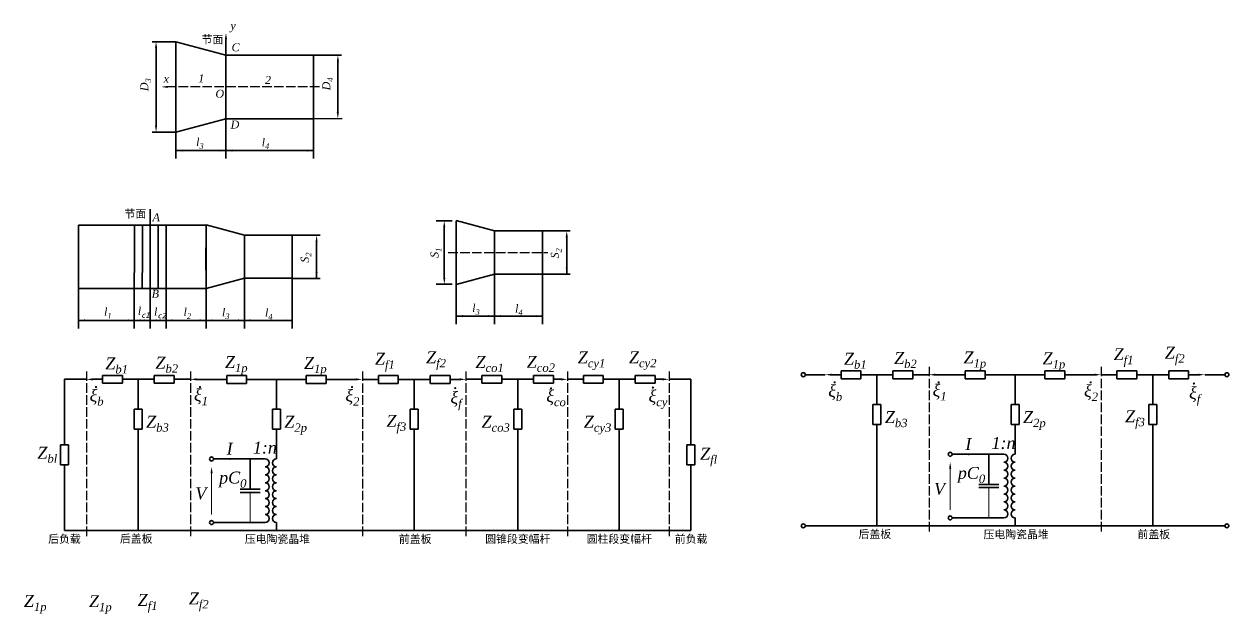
# Model space of a CAD drawing. Header units: millimetres. Extents: x 1780 to 3619, y -4222 to 1986.
# Drawn here: x 2106 to 3619, y -2594 to -1853 of the extents above; entities that cross this region are included whole.
import ezdxf

# ---------------------------------------------------------------- set-up
doc = ezdxf.new("R2010")
doc.units = ezdxf.units.MM
doc.linetypes.add('ACAD_ISO02W100', pattern=[15, 12, -3])
doc.layers.get('0').update_dxf_attribs({"lineweight": 35})
doc.layers.add('尺寸', color=7, linetype='Continuous', lineweight=20)
doc.layers.add('虚线', color=250, linetype='ACAD_ISO02W100')
doc.styles.add('TimesNewRoman', font='timesi.ttf', dxfattribs={"height": 10})
doc.styles.add('TimesNewRoman15', font='timesi.ttf', dxfattribs={"height": 15})
doc.styles.add('宋体', font='')
doc.styles.get('宋体').set_extended_font_data('SimSun')

# ---------------------------------------------------------------- blocks, each defined once
blk = doc.blocks.new('*U53')
blk.add_arc((5, 0), 5, 180, 0)
blk = doc.blocks.new('*U54')
at = {"color": 0, "linetype": 'ByBlock', "lineweight": -2, "transparency": 16777216}
for p in [(4746.5, 3448.1), (4756.5, 3448.1), (4766.5, 3448.1), (4776.5, 3448.1)]:
    blk.add_blockref('*U53', p, dxfattribs=at)
blk = doc.blocks.new('*U55')
blk.add_arc((5, 0), 5, 180, 0)
blk = doc.blocks.new('*U56')
at = {"color": 0, "linetype": 'ByBlock', "lineweight": -2, "transparency": 16777216}
for p in [(4746.5, 3448.1), (4756.5, 3448.1), (4766.5, 3448.1), (4776.5, 3448.1)]:
    blk.add_blockref('*U55', p, dxfattribs=at)
blk = doc.blocks.new('*U57')
blk.add_arc((5, 0), 5, 180, 0)
blk = doc.blocks.new('*U58')
at = {"color": 0, "linetype": 'ByBlock', "lineweight": -2, "transparency": 16777216}
for p in [(4746.5, 3448.1), (4756.5, 3448.1), (4766.5, 3448.1), (4776.5, 3448.1)]:
    blk.add_blockref('*U57', p, dxfattribs=at)
blk = doc.blocks.new('*U59')
blk.add_arc((5, 0), 5, 180, 0)
blk = doc.blocks.new('*U60')
at = {"color": 0, "linetype": 'ByBlock', "lineweight": -2, "transparency": 16777216}
for p in [(4746.5, 3448.1), (4756.5, 3448.1), (4766.5, 3448.1), (4776.5, 3448.1)]:
    blk.add_blockref('*U59', p, dxfattribs=at)
blk = doc.blocks.new('*U70')
blk.add_arc((5, 0), 5, 180, 0)
blk = doc.blocks.new('*U71')
at = {"color": 0, "linetype": 'ByBlock', "lineweight": -2, "transparency": 16777216}
for p in [(4746.5, 3448.1), (4756.5, 3448.1), (4766.5, 3448.1), (4776.5, 3448.1)]:
    blk.add_blockref('*U70', p, dxfattribs=at)
blk = doc.blocks.new('*U72')
blk.add_arc((5, 0), 5, 180, 0)
blk = doc.blocks.new('*U73')
at = {"color": 0, "linetype": 'ByBlock', "lineweight": -2, "transparency": 16777216}
for p in [(4746.5, 3448.1), (4756.5, 3448.1), (4766.5, 3448.1), (4776.5, 3448.1)]:
    blk.add_blockref('*U72', p, dxfattribs=at)
blk = doc.blocks.new('*U74')
blk.add_arc((5, 0), 5, 180, 0)
blk = doc.blocks.new('*U75')
at = {"color": 0, "linetype": 'ByBlock', "lineweight": -2, "transparency": 16777216}
for p in [(4746.5, 3448.1), (4756.5, 3448.1), (4766.5, 3448.1), (4776.5, 3448.1)]:
    blk.add_blockref('*U74', p, dxfattribs=at)
blk = doc.blocks.new('*U76')
blk.add_arc((5, 0), 5, 180, 0)
blk = doc.blocks.new('*U77')
at = {"color": 0, "linetype": 'ByBlock', "lineweight": -2, "transparency": 16777216}
for p in [(4746.5, 3448.1), (4756.5, 3448.1), (4766.5, 3448.1), (4776.5, 3448.1)]:
    blk.add_blockref('*U76', p, dxfattribs=at)

msp = doc.modelspace()

# ---------------------------------------------------------------- linework, layer by layer
for p, q in [((2296.5, -1875), (2266.5, -1875)), ((2359.3, -1891.9), (2296.5, -1875)), ((2296.5, -1875), (2296.5, -1931.9)), ((2359.3, -1891.9), (2359.3, -1871.8)), ((2271.5, -1883), (2271.5, -1980.7)), ((2359.3, -1891.9), (2359.3, -1931.9)), ((2369.3, -1891.9), (2359.3, -1891.9)), ((2359.3, -1891.9), (2359.3, -1931.9)), ((2379.3, -1891.9), (2369.3, -1891.9)), ((2389.3, -1891.9), (2379.3, -1891.9)), ((2399.3, -1891.9), (2389.3, -1891.9)), ((2469.3, -1891.9), (2399.3, -1891.9)), ((2469.2, -1931.9), (2469.3, -1891.9)), ((2469.3, -1891.9), (2504.3, -1891.9)), ((2499.8, -1899.9), (2499.7, -1963.8)), ((2296.5, -1988.8), (2296.5, -1931.9)), ((2359.2, -1971.9), (2359.3, -1931.9)), ((2359.2, -1971.9), (2359.3, -1931.9)), ((2469.2, -1931.9), (2469.2, -1971.9)), ((2359.2, -1971.9), (2296.5, -1988.8)), ((2369.2, -1971.9), (2359.2, -1971.9)), ((2359.2, -1971.9), (2359.2, -2011.9)), ((2359.3, -1971.8), (2359.3, -1991.8)), ((2379.2, -1971.9), (2369.2, -1971.9)), ((2389.2, -1971.9), (2379.2, -1971.9)), ((2399.2, -1971.9), (2389.2, -1971.9)), ((2469.2, -1971.9), (2399.2, -1971.9)), ((2469.2, -1971.9), (2505.1, -1971.7)), ((2469.2, -1971.9), (2469.2, -2011.9)), ((2296.5, -1988.7), (2266.5, -1988.7)), ((2296.5, -1988.8), (2296.4, -2011.8)), ((2469.2, -2011.9), (2296.4, -2011.8)), ((2296.4, -2011.8), (2296.4, -2021.8)), ((2359.2, -2011.9), (2359.2, -2021.9)), ((2469.2, -2011.9), (2469.2, -2021.9)), ((2264.3, -2105.5), (2264.3, -2085.4)), ((2643.4, -2100.2), (2623.4, -2100.2)), ((2696.7, -2113), (2648.4, -2100)), ((2648.4, -2100.1), (2648.4, -2156.9)), ((2648.4, -2100.1), (2648.4, -2180.1)), ((2174.3, -2145.5), (2174.3, -2105.5)), ((2174.3, -2105.5), (2244.3, -2105.5)), ((2244.3, -2105.5), (2244.3, -2145.5)), ((2244.3, -2105.5), (2254.3, -2105.5)), ((2254.3, -2105.5), (2254.3, -2145.5)), ((2254.3, -2105.5), (2264.3, -2105.5)), ((2264.3, -2105.5), (2264.3, -2145.5)), ((2264.3, -2105.5), (2274.3, -2105.5)), ((2274.3, -2105.5), (2274.3, -2145.5)), ((2274.3, -2105.5), (2284.3, -2105.5)), ((2284.3, -2105.5), (2284.3, -2145.5)), ((2284.3, -2105.5), (2334.3, -2105.5)), ((2334.3, -2105.5), (2334.2, -2162.3)), ((2382.6, -2118.4), (2334.3, -2105.4)), ((2334.3, -2105.5), (2334.3, -2185.5)), ((2633.5, -2108.2), (2633.5, -2172)), ((2696.7, -2113), (2696.7, -2167.1)), ((2696.7, -2113), (2756.7, -2113)), ((2756.7, -2113), (2791.7, -2113)), ((2756.7, -2113), (2756.7, -2167.1)), ((2382.6, -2118.4), (2382.6, -2172.5)), ((2382.6, -2118.4), (2442.6, -2118.4)), ((2442.6, -2118.4), (2477.6, -2118.4)), ((2442.6, -2118.4), (2442.6, -2172.5)), ((2473.1, -2126.4), (2473, -2172.4)), ((2787.3, -2121), (2787.2, -2167)), ((2174.3, -2145.5), (2174.2, -2185.5)), ((2244.2, -2185.5), (2244.3, -2145.5)), ((2254.2, -2185.5), (2254.3, -2145.5)), ((2264.2, -2185.5), (2264.3, -2145.5)), ((2274.2, -2185.5), (2274.3, -2145.5)), ((2284.2, -2185.5), (2284.3, -2145.5)), ((2382.6, -2172.5), (2334.3, -2185.5)), ((2382.6, -2172.5), (2382.5, -2225.5)), ((2382.6, -2172.5), (2442.6, -2172.5)), ((2442.6, -2172.5), (2442.5, -2225.5)), ((2442.5, -2172.6), (2477.5, -2172.6)), ((2696.7, -2167.1), (2648.4, -2180.1)), ((2696.7, -2167.1), (2756.7, -2167.1)), ((2696.7, -2167.1), (2696.7, -2220.1)), ((2756.7, -2167.1), (2756.7, -2220.1)), ((2756.7, -2167.2), (2791.7, -2167.2)), ((2174.2, -2185.5), (2244.2, -2185.5)), ((2174.2, -2185.5), (2174.2, -2225.5)), ((2244.2, -2185.5), (2254.2, -2185.5)), ((2244.2, -2185.5), (2244.2, -2225.5)), ((2254.2, -2185.5), (2264.2, -2185.5)), ((2264.2, -2185.4), (2264.2, -2205.4)), ((2264.2, -2185.5), (2274.2, -2185.5)), ((2274.2, -2185.5), (2284.2, -2185.5)), ((2284.2, -2185.5), (2284.2, -2225.5)), ((2284.2, -2185.5), (2334.3, -2185.5)), ((2334.3, -2185.5), (2334.3, -2225.5)), ((2643.4, -2180), (2623.4, -2180)), ((2648.4, -2180.1), (2648.4, -2220.1)), ((2264.2, -2205.4), (2264.2, -2225.5)), ((2756.7, -2220.2), (2648.4, -2220.1)), ((2648.4, -2220.1), (2648.4, -2230.1)), ((2696.7, -2220.1), (2696.7, -2230.1)), ((2756.7, -2220.1), (2756.7, -2230.1)), ((2174.2, -2225.5), (2334.3, -2225.5)), ((2174.2, -2225.5), (2174.2, -2235.5)), ((2244.2, -2225.5), (2244.2, -2235.5)), ((2264.2, -2225.5), (2264.2, -2235.5)), ((2284.2, -2225.5), (2284.2, -2235.5)), ((2442.5, -2225.6), (2334.3, -2225.5)), ((2334.3, -2225.5), (2334.3, -2235.5)), ((2382.5, -2225.5), (2382.5, -2235.5)), ((2442.5, -2225.5), (2442.5, -2235.5)), ((2184.2, -2299.5), (2156.7, -2299.5)), ((2156.7, -2299.5), (2156.7, -2382)), ((2192.2, -2299.5), (2204.2, -2299.5)), ((2204.2, -2299.5), (2204.2, -2294.5)), ((2204.2, -2294.5), (2216.7, -2294.5)), ((2204.2, -2299.5), (2204.2, -2304.5)), ((2229.2, -2294.5), (2216.7, -2294.5)), ((2229.2, -2299.5), (2229.2, -2294.5)), ((2229.2, -2299.5), (2229.2, -2304.5)), ((2229.2, -2299.5), (2249.2, -2299.5)), ((2249.2, -2337), (2249.2, -2299.5)), ((2269.2, -2299.5), (2249.2, -2299.5)), ((2269.2, -2299.5), (2269.2, -2294.5)), ((2269.2, -2294.5), (2281.7, -2294.5)), ((2269.2, -2299.5), (2269.2, -2304.5)), ((2294.2, -2294.5), (2281.7, -2294.5)), ((2294.2, -2299.5), (2294.2, -2294.5)), ((2294.2, -2299.5), (2294.2, -2304.5)), ((2314.7, -2299.5), (2294.2, -2299.5)), ((2322.7, -2299.6), (2360.2, -2299.6)), ((2360.2, -2299.6), (2360.2, -2294.6)), ((2360.2, -2294.6), (2372.7, -2294.6)), ((2360.2, -2299.6), (2360.2, -2304.6)), ((2385.2, -2294.6), (2372.7, -2294.6)), ((2385.2, -2299.6), (2385.2, -2294.6)), ((2385.2, -2299.6), (2385.2, -2304.6)), ((2385.2, -2299.6), (2422.7, -2299.6)), ((2422.7, -2337.1), (2422.7, -2299.6)), ((2460.2, -2299.6), (2422.7, -2299.6)), ((2460.2, -2299.6), (2460.2, -2294.6)), ((2460.2, -2294.6), (2472.7, -2294.6)), ((2460.2, -2299.6), (2460.2, -2304.6)), ((2485.2, -2294.6), (2472.7, -2294.6)), ((2485.2, -2299.6), (2485.2, -2294.6)), ((2485.2, -2299.6), (2485.2, -2304.6)), ((2522.7, -2299.6), (2485.2, -2299.6)), ((2530.7, -2299.6), (2550.7, -2299.6)), ((2550.7, -2299.6), (2550.7, -2294.6)), ((2550.7, -2294.6), (2563.2, -2294.6)), ((2550.7, -2299.6), (2550.7, -2304.6)), ((2575.7, -2294.6), (2563.2, -2294.6)), ((2575.7, -2299.6), (2575.7, -2294.6)), ((2575.7, -2299.6), (2575.7, -2304.6)), ((2575.7, -2299.6), (2595.7, -2299.6)), ((2615.7, -2299.6), (2595.7, -2299.6)), ((2595.7, -2337.1), (2595.7, -2299.6)), ((2615.7, -2299.6), (2615.7, -2294.6)), ((2615.7, -2294.6), (2628.2, -2294.6)), ((2615.7, -2299.6), (2615.7, -2304.6)), ((2640.7, -2294.6), (2628.2, -2294.6)), ((2640.7, -2299.6), (2640.7, -2294.6)), ((2640.7, -2299.6), (2640.7, -2304.6)), ((2652.7, -2299.6), (2640.7, -2299.6)), ((2660.7, -2299.5), (2680.7, -2299.5)), ((2680.7, -2299.5), (2680.7, -2294.5)), ((2680.7, -2294.5), (2693.2, -2294.5)), ((2680.7, -2299.5), (2680.7, -2304.5)), ((2705.7, -2294.5), (2693.2, -2294.5)), ((2705.7, -2299.5), (2705.7, -2294.5)), ((2705.7, -2299.5), (2705.7, -2304.5)), ((2705.7, -2299.5), (2725.7, -2299.5)), ((2745.7, -2299.5), (2725.7, -2299.5)), ((2725.7, -2337), (2725.7, -2299.5)), ((2745.7, -2299.5), (2745.7, -2294.5)), ((2745.7, -2294.5), (2758.2, -2294.5)), ((2745.7, -2299.5), (2745.7, -2304.5)), ((2770.7, -2294.5), (2758.2, -2294.5)), ((2770.7, -2299.5), (2770.7, -2294.5)), ((2770.7, -2299.5), (2770.7, -2304.5)), ((2780.2, -2299.5), (2770.7, -2299.5)), ((2788.2, -2299.5), (2808.2, -2299.5)), ((2808.2, -2299.5), (2808.2, -2294.5)), ((2808.2, -2294.5), (2820.7, -2294.5)), ((2808.2, -2299.5), (2808.2, -2304.5)), ((2833.2, -2294.5), (2820.7, -2294.5)), ((2833.2, -2299.5), (2833.2, -2294.5)), ((2833.2, -2299.5), (2833.2, -2304.5)), ((2833.2, -2299.5), (2853.2, -2299.5)), ((2873.2, -2299.5), (2853.2, -2299.5)), ((2853.2, -2337), (2853.2, -2299.5)), ((2873.2, -2299.5), (2873.2, -2294.5)), ((2873.2, -2294.5), (2885.7, -2294.5)), ((2873.2, -2299.5), (2873.2, -2304.5)), ((2898.2, -2294.5), (2885.7, -2294.5)), ((2898.2, -2299.5), (2898.2, -2294.5)), ((2898.2, -2299.5), (2898.2, -2304.5)), ((2907.7, -2299.5), (2898.2, -2299.5)), ((2915.7, -2299.5), (2943.2, -2299.5)), ((2943.2, -2299.5), (2943.2, -2382)), ((3111.8, -2293.7), (3086.8, -2293.7)), ((3119.8, -2293.7), (3131.8, -2293.7)), ((3131.8, -2293.7), (3131.8, -2288.7)), ((3131.8, -2288.7), (3144.3, -2288.7)), ((3131.8, -2293.7), (3131.8, -2298.7)), ((3131.8, -2298.7), (3144.3, -2298.7)), ((3156.8, -2288.7), (3144.3, -2288.7)), ((3156.8, -2298.7), (3144.3, -2298.7)), ((3156.8, -2293.7), (3156.8, -2288.7)), ((3156.8, -2293.7), (3156.8, -2298.7)), ((3156.8, -2293.7), (3176.8, -2293.7)), ((3176.8, -2331.2), (3176.8, -2293.7)), ((3196.8, -2293.7), (3176.8, -2293.7)), ((3196.8, -2293.7), (3196.8, -2288.7)), ((3196.8, -2288.7), (3209.3, -2288.7)), ((3196.8, -2293.7), (3196.8, -2298.7)), ((3196.8, -2298.7), (3209.3, -2298.7)), ((3221.8, -2288.7), (3209.3, -2288.7)), ((3221.8, -2298.7), (3209.3, -2298.7)), ((3221.8, -2293.7), (3221.8, -2288.7)), ((3221.8, -2293.7), (3221.8, -2298.7)), ((3242.3, -2293.7), (3221.8, -2293.7)), ((3250.3, -2293.7), (3287.8, -2293.7)), ((3287.8, -2293.7), (3287.8, -2288.7)), ((3287.8, -2288.7), (3300.3, -2288.7)), ((3287.8, -2293.7), (3287.8, -2298.7)), ((3287.8, -2298.7), (3300.3, -2298.7)), ((3312.8, -2288.7), (3300.3, -2288.7)), ((3312.8, -2298.7), (3300.3, -2298.7)), ((3312.8, -2293.7), (3312.8, -2288.7)), ((3312.8, -2293.7), (3312.8, -2298.7)), ((3312.8, -2293.7), (3350.3, -2293.7)), ((3350.3, -2331.2), (3350.3, -2293.7)), ((3387.8, -2293.7), (3350.3, -2293.7)), ((3387.8, -2293.7), (3387.8, -2288.7)), ((3387.8, -2288.7), (3400.3, -2288.7)), ((3387.8, -2293.7), (3387.8, -2298.7)), ((3387.8, -2298.7), (3400.3, -2298.7)), ((3412.8, -2288.7), (3400.3, -2288.7)), ((3412.8, -2298.7), (3400.3, -2298.7)), ((3412.8, -2293.7), (3412.8, -2288.7)), ((3412.8, -2293.7), (3412.8, -2298.7)), ((3450.3, -2293.7), (3412.8, -2293.7)), ((3458.3, -2293.7), (3478.3, -2293.7)), ((3478.3, -2293.7), (3478.3, -2288.7)), ((3478.3, -2288.7), (3490.8, -2288.7)), ((3478.3, -2293.7), (3478.3, -2298.7)), ((3478.3, -2298.7), (3490.8, -2298.7)), ((3503.3, -2288.7), (3490.8, -2288.7)), ((3503.3, -2298.7), (3490.8, -2298.7)), ((3503.3, -2293.7), (3503.3, -2288.7)), ((3503.3, -2293.7), (3503.3, -2298.7)), ((3503.3, -2293.7), (3523.3, -2293.7)), ((3543.3, -2293.7), (3523.3, -2293.7)), ((3523.3, -2331.2), (3523.3, -2293.7)), ((3543.3, -2293.7), (3543.3, -2288.7)), ((3543.3, -2288.7), (3555.8, -2288.7)), ((3543.3, -2293.7), (3543.3, -2298.7)), ((3543.3, -2298.7), (3555.8, -2298.7)), ((3568.3, -2288.7), (3555.8, -2288.7)), ((3568.3, -2298.7), (3555.8, -2298.7)), ((3568.3, -2293.7), (3568.3, -2288.7)), ((3568.3, -2293.7), (3568.3, -2298.7)), ((3580.3, -2293.7), (3568.3, -2293.7)), ((3588.8, -2293.7), (3613.8, -2293.7)), ((2204.2, -2304.5), (2216.7, -2304.5)), ((2229.2, -2304.5), (2216.7, -2304.5)), ((2269.2, -2304.5), (2281.7, -2304.5)), ((2294.2, -2304.5), (2281.7, -2304.5)), ((2360.2, -2304.6), (2372.7, -2304.6)), ((2385.2, -2304.6), (2372.7, -2304.6)), ((2460.2, -2304.6), (2472.7, -2304.6)), ((2485.2, -2304.6), (2472.7, -2304.6)), ((2550.7, -2304.6), (2563.2, -2304.6)), ((2575.7, -2304.6), (2563.2, -2304.6)), ((2615.7, -2304.6), (2628.2, -2304.6)), ((2640.7, -2304.6), (2628.2, -2304.6)), ((2680.7, -2304.5), (2693.2, -2304.5)), ((2705.7, -2304.5), (2693.2, -2304.5)), ((2745.7, -2304.5), (2758.2, -2304.5)), ((2770.7, -2304.5), (2758.2, -2304.5)), ((2808.2, -2304.5), (2820.7, -2304.5)), ((2833.2, -2304.5), (2820.7, -2304.5)), ((2873.2, -2304.5), (2885.7, -2304.5)), ((2898.2, -2304.5), (2885.7, -2304.5)), ((2249.2, -2337), (2244.2, -2337)), ((2244.2, -2337), (2244.2, -2349.5)), ((2249.2, -2337), (2254.2, -2337)), ((2254.2, -2337), (2254.2, -2349.5)), ((2422.7, -2337.1), (2417.7, -2337.1)), ((2417.7, -2337.1), (2417.7, -2349.6)), ((2422.7, -2337.1), (2427.7, -2337.1)), ((2427.7, -2337.1), (2427.7, -2349.6)), ((2595.7, -2337.1), (2590.7, -2337.1)), ((2590.7, -2337.1), (2590.7, -2349.6)), ((2595.7, -2337.1), (2600.7, -2337.1)), ((2600.7, -2337.1), (2600.7, -2349.6)), ((2725.7, -2337), (2720.7, -2337)), ((2720.7, -2337), (2720.7, -2349.5)), ((2725.7, -2337), (2730.7, -2337)), ((2730.7, -2337), (2730.7, -2349.5)), ((2853.2, -2337), (2848.2, -2337)), ((2848.2, -2337), (2848.2, -2349.5)), ((2853.2, -2337), (2858.2, -2337)), ((2858.2, -2337), (2858.2, -2349.5)), ((3176.8, -2331.2), (3171.8, -2331.2)), ((3171.8, -2331.2), (3171.8, -2343.7)), ((3171.8, -2356.2), (3171.8, -2343.7)), ((3176.8, -2331.2), (3181.8, -2331.2)), ((3181.8, -2331.2), (3181.8, -2343.7)), ((3181.8, -2356.2), (3181.8, -2343.7)), ((3350.3, -2331.2), (3345.3, -2331.2)), ((3345.3, -2331.2), (3345.3, -2343.7)), ((3345.3, -2356.2), (3345.3, -2343.7)), ((3350.3, -2331.2), (3355.3, -2331.2)), ((3355.3, -2331.2), (3355.3, -2343.7)), ((3355.3, -2356.2), (3355.3, -2343.7)), ((3523.3, -2331.2), (3518.3, -2331.2)), ((3518.3, -2331.2), (3518.3, -2343.7)), ((3518.3, -2356.2), (3518.3, -2343.7)), ((3523.3, -2331.2), (3528.3, -2331.2)), ((3528.3, -2331.2), (3528.3, -2343.7)), ((3528.3, -2356.2), (3528.3, -2343.7)), ((2244.2, -2362), (2244.2, -2349.5)), ((2254.2, -2362), (2254.2, -2349.5)), ((2417.7, -2362.1), (2417.7, -2349.6)), ((2427.7, -2362.1), (2427.7, -2349.6)), ((2590.7, -2362.1), (2590.7, -2349.6)), ((2600.7, -2362.1), (2600.7, -2349.6)), ((2720.7, -2362), (2720.7, -2349.5)), ((2730.7, -2362), (2730.7, -2349.5)), ((2848.2, -2362), (2848.2, -2349.5)), ((2858.2, -2362), (2858.2, -2349.5)), ((3176.8, -2356.2), (3171.8, -2356.2)), ((3176.8, -2356.2), (3181.8, -2356.2)), ((3176.8, -2483.7), (3176.8, -2356.2)), ((3350.3, -2356.2), (3345.3, -2356.2)), ((3350.3, -2356.2), (3355.3, -2356.2)), ((3350.3, -2393.7), (3350.3, -2356.2)), ((3523.3, -2356.2), (3518.3, -2356.2)), ((3523.3, -2356.2), (3528.3, -2356.2)), ((3523.3, -2483.7), (3523.3, -2356.2)), ((2249.2, -2362), (2244.2, -2362)), ((2249.2, -2362), (2254.2, -2362)), ((2249.2, -2489.5), (2249.2, -2362)), ((2422.7, -2362.1), (2417.7, -2362.1)), ((2422.7, -2362.1), (2427.7, -2362.1)), ((2422.7, -2399.6), (2422.7, -2362.1)), ((2595.7, -2362.1), (2590.7, -2362.1)), ((2595.7, -2362.1), (2600.7, -2362.1)), ((2595.7, -2489.6), (2595.7, -2362.1)), ((2725.7, -2362), (2720.7, -2362)), ((2725.7, -2362), (2730.7, -2362)), ((2725.7, -2489.5), (2725.7, -2362)), ((2853.2, -2362), (2848.2, -2362)), ((2853.2, -2362), (2858.2, -2362)), ((2853.2, -2489.5), (2853.2, -2362)), ((2156.7, -2382), (2151.7, -2382)), ((2151.7, -2382), (2151.7, -2394.5)), ((2156.7, -2382), (2161.7, -2382)), ((2161.7, -2382), (2161.7, -2394.5)), ((2943.2, -2382), (2938.2, -2382)), ((2938.2, -2382), (2938.2, -2394.5)), ((2943.2, -2382), (2948.2, -2382)), ((2948.2, -2382), (2948.2, -2394.5)), ((2151.7, -2407), (2151.7, -2394.5)), ((2161.7, -2407), (2161.7, -2394.5)), ((2408.7, -2399.6), (2343.7, -2399.6)), ((2389.8, -2399.6), (2389.8, -2437.6)), ((2938.2, -2407), (2938.2, -2394.5)), ((2948.2, -2407), (2948.2, -2394.5)), ((3336.3, -2393.7), (3271.3, -2393.7)), ((3317.4, -2393.7), (3317.4, -2431.7)), ((2156.7, -2407), (2151.7, -2407)), ((2156.7, -2407), (2156.7, -2489.5)), ((2156.7, -2407), (2161.7, -2407)), ((2943.2, -2407), (2938.2, -2407)), ((2943.2, -2407), (2943.2, -2489.5)), ((2943.2, -2407), (2948.2, -2407)), ((3317.4, -2431.7), (3304.9, -2431.7)), ((3317.4, -2435.7), (3304.9, -2435.7)), ((3317.4, -2431.7), (3329.9, -2431.7)), ((3317.4, -2435.7), (3329.9, -2435.7)), ((2389.8, -2437.6), (2377.3, -2437.6)), ((2389.8, -2441.6), (2377.3, -2441.6)), ((2389.8, -2437.6), (2402.3, -2437.6)), ((2389.8, -2441.6), (2402.3, -2441.6)), ((2408.7, -2479.6), (2343.7, -2479.6)), ((2422.7, -2479.6), (2422.7, -2489.6)), ((3336.3, -2473.7), (3271.3, -2473.7)), ((3350.3, -2473.7), (3350.3, -2483.7)), ((2184.2, -2489.5), (2156.7, -2489.5)), ((2184.2, -2489.5), (2249.2, -2489.5)), ((2249.2, -2489.5), (2314.7, -2489.5)), ((2314.7, -2489.6), (2422.7, -2489.6)), ((2422.7, -2489.6), (2530.7, -2489.6)), ((2595.7, -2489.6), (2530.7, -2489.6)), ((2595.7, -2489.6), (2660.7, -2489.6)), ((2725.7, -2489.5), (2660.7, -2489.5)), ((2725.7, -2489.5), (2788.2, -2489.5)), ((2853.2, -2489.5), (2788.2, -2489.5)), ((2853.2, -2489.5), (2915.7, -2489.5)), ((2915.7, -2489.5), (2943.2, -2489.5)), ((3111.8, -2483.7), (3086.8, -2483.7)), ((3111.8, -2483.7), (3176.8, -2483.7)), ((3176.8, -2483.7), (3242.3, -2483.7)), ((3242.3, -2483.7), (3350.3, -2483.7)), ((3350.3, -2483.7), (3458.3, -2483.7)), ((3523.3, -2483.7), (3458.3, -2483.7)), ((3523.3, -2483.7), (3588.3, -2483.7)), ((3588.8, -2483.7), (3613.8, -2483.7))]:
    msp.add_line(p, q)
for centre in [(3084.3, -2293.7), (3616.3, -2293.7), (2341.2, -2399.6), (3268.8, -2393.7), (2341.2, -2479.6), (3084.3, -2483.7), (3268.8, -2473.7), (3616.3, -2483.7)]:
    msp.add_circle(centre, 2.5)
at = {"layer": '尺寸'}
for p, q in [((2341.2, -2417.6), (2341.2, -2469.6)), ((3268.9, -2411.7), (3268.8, -2463.7)), ((3317.4, -2435.7), (3317.4, -2473.7)), ((2389.8, -2441.6), (2389.8, -2479.6))]:
    msp.add_line(p, q, dxfattribs=at)
for points in [[(2272.9, -1883), (2271.5, -1875), (2270.2, -1883)], [(2360.6, -1871.8), (2359.3, -1863.8), (2358, -1871.8)], [(2498.5, -1899.9), (2499.9, -1891.9), (2501.2, -1900)], [(2286.1, -1930.5), (2278.1, -1931.9), (2286.2, -1933.2)], [(2498.4, -1963.8), (2499.8, -1971.8), (2501.1, -1963.8)], [(2272.8, -1980.7), (2271.5, -1988.7), (2270.2, -1980.7)], [(2304.4, -2010.5), (2296.4, -2011.8), (2304.4, -2013.1)], [(2351.2, -2010.5), (2359.2, -2011.9), (2351.2, -2013.2)], [(2367.2, -2010.5), (2359.2, -2011.9), (2367.2, -2013.2)], [(2461.2, -2010.6), (2469.2, -2011.9), (2461.2, -2013.2)], [(2634.8, -2108.2), (2633.4, -2100.2), (2632.1, -2108.2)], [(2785.9, -2121), (2787.3, -2113), (2788.6, -2121)], [(2471.8, -2126.4), (2473.2, -2118.4), (2474.4, -2126.4)], [(2785.9, -2159.2), (2787.2, -2167.2), (2788.5, -2159.2)], [(2471.7, -2164.6), (2473.1, -2172.6), (2474.4, -2164.6)], [(2634.8, -2172), (2633.5, -2180), (2632.2, -2172)], [(2182.2, -2224.1), (2174.2, -2225.5), (2182.2, -2226.8)], [(2236.2, -2224.1), (2244.2, -2225.5), (2236.2, -2226.8)], [(2252.2, -2224.1), (2244.2, -2225.5), (2252.2, -2226.8)], [(2256.2, -2224.1), (2264.2, -2225.5), (2256.2, -2226.8)], [(2272.2, -2224.1), (2264.2, -2225.5), (2272.2, -2226.8)], [(2276.2, -2224.1), (2284.2, -2225.5), (2276.2, -2226.8)], [(2292.2, -2224.1), (2284.2, -2225.5), (2292.2, -2226.8)], [(2326.3, -2224.1), (2334.3, -2225.5), (2326.3, -2226.8)], [(2342.3, -2224.1), (2334.3, -2225.5), (2342.3, -2226.8)], [(2374.5, -2224.1), (2382.5, -2225.5), (2374.5, -2226.8)], [(2390.3, -2224.1), (2382.3, -2225.5), (2390.3, -2226.8)], [(2434.5, -2224.2), (2442.5, -2225.5), (2434.5, -2226.8)], [(2656.4, -2218.7), (2648.4, -2220.1), (2656.4, -2221.4)], [(2688.7, -2218.7), (2696.7, -2220.1), (2688.7, -2221.4)], [(2704.5, -2218.7), (2696.5, -2220.1), (2704.5, -2221.4)], [(2748.7, -2218.8), (2756.7, -2220.1), (2748.7, -2221.4)], [(2192.2, -2300.9), (2184.2, -2299.5), (2192.2, -2298.2)], [(2322.7, -2300.9), (2314.7, -2299.5), (2322.7, -2298.2)], [(2522.7, -2300.9), (2530.7, -2299.6), (2522.7, -2298.3)], [(2652.7, -2300.9), (2660.7, -2299.5), (2652.7, -2298.2)], [(2780.2, -2300.9), (2788.2, -2299.5), (2780.2, -2298.2)], [(2907.7, -2300.9), (2915.7, -2299.5), (2907.7, -2298.2)], [(3119.8, -2295), (3111.8, -2293.7), (3119.8, -2292.4)], [(3250.3, -2295.1), (3242.3, -2293.7), (3250.3, -2292.4)], [(3450.3, -2295.1), (3458.3, -2293.7), (3450.3, -2292.4)], [(3580.3, -2295.1), (3588.3, -2293.7), (3580.3, -2292.4)], [(2363.9, -2400.9), (2371.9, -2399.5), (2363.9, -2398.2)], [(3270.2, -2411.7), (3268.8, -2403.7), (3267.5, -2411.7)], [(3291.5, -2395.1), (3299.5, -2393.7), (3291.5, -2392.4)], [(2342.6, -2417.5), (2341.2, -2409.6), (2339.9, -2417.6)]]:
    msp.add_solid(points, dxfattribs=at)
at = {"layer": '虚线'}
for p, q in [((2476.7, -1931.8), (2286.1, -1931.8)), ((2638.4, -2140.1), (2763.6, -2140.1)), ((3242.3, -2283.7), (3242.3, -2493.7)), ((3458.3, -2283.7), (3458.3, -2493.7)), ((2184.2, -2289.5), (2184.2, -2499.5)), ((2314.7, -2289.5), (2314.7, -2499.5)), ((2530.7, -2289.6), (2530.7, -2499.6)), ((2660.7, -2289.5), (2660.7, -2499.5)), ((2788.2, -2289.5), (2788.2, -2499.5)), ((2915.7, -2289.5), (2915.7, -2499.5))]:
    msp.add_line(p, q, dxfattribs=at)

# ---------------------------------------------------------------- block references
at = {"xscale": -1}
for name, p, rotation in [('*U56', (5856.8, 2347), 90), ('*U73', (6784.4, 2352.8), 90), ('*U77', (6784.4, 2312.8), 90.00000000000176), ('*U60', (5856.8, 2307), 90.00000000000176)]:
    msp.add_blockref(name, p, dxfattribs=dict(at, rotation=rotation))
at = {"rotation": 270}
for name, p in [('*U54', (-1025.4, 2347)), ('*U71', (-97.8, 2352.8)), ('*U75', (-97.8, 2312.8)), ('*U58', (-1025.4, 2307))]:
    msp.add_blockref(name, p, dxfattribs=at)

# ---------------------------------------------------------------- texts
at = {"layer": '尺寸', "char_height": 10}
for s, width, insert, attachment_point, rotation, style in [('\\A1;y', 28.768, (2371.6, -1849.9), 3, 359.9636, 'TimesNewRoman'), ('\\A1;节面', 38.754, (2356, -1867.3), 3, 359.9636, '宋体'), ('\\A1;C', 28.768, (2376.4, -1877.1), 3, 359.9636, 'TimesNewRoman'), ('\\A1;D{\\H0.7x;\\S^ 3;}', 28.768, (2251.7, -1937.2), 1, 89.9636, 'TimesNewRoman'), ('\\A1;1', 28.768, (2324.5, -1926.1), 7, 359.9272, 'TimesNewRoman'), ('\\A1;2', 28.768, (2408.4, -1928.1), 7, 359.9272, 'TimesNewRoman'), ('\\A1;D{\\H0.7x;\\S^ 4;}', 28.768, (2493.7, -1936.2), 7, 89.9636, 'TimesNewRoman'), ('\\A1;O', 28.768, (2357, -1935.4), 3, 359.9636, 'TimesNewRoman'), ('\\A1;D', 28.768, (2376.1, -1984.2), 9, 0.0364, 'TimesNewRoman'), ('\\A1;l{\\H0.7x;\\S^ 3;}', 28.768, (2331.3, -1996.3), 3, 359.9636, 'TimesNewRoman'), ('\\A1;l{\\H0.7x;\\S^ 4;}', 28.768, (2413.7, -1996.6), 3, 359.9636, 'TimesNewRoman'), ('\\A1;S{\\H0.7x;\\S^ 2;}', 28.768, (2466.6, -2152.9), 7, 89.9636, 'TimesNewRoman'), ('\\A1;S{\\H0.7x;\\S^ 1;}', 28.768, (2616.2, -2146.8), 1, 90, 'TimesNewRoman'), ('\\A1;S{\\H0.7x;\\S^ 2;}', 28.768, (2780.7, -2147.5), 7, 89.9636, 'TimesNewRoman'), ('\\A1;B', 28.768, (2266, -2196.9), 7, 359.9272, 'TimesNewRoman'), ('\\A1;l{\\H0.7x;\\S^ 3;}', 28.768, (2678, -2204.9), 3, 359.9636, 'TimesNewRoman'), ('\\A1;l{\\H0.7x;\\S^ 4;}', 28.768, (2731.9, -2205.6), 3, 359.9636, 'TimesNewRoman'), ('\\A1;l{\\H0.7x;\\S^ 3;}', 28.768, (2363.8, -2210.3), 3, 359.9636, 'TimesNewRoman'), ('\\A1;l{\\H0.7x;\\S^ 4;}', 28.768, (2417.8, -2210.9), 3, 359.9636, 'TimesNewRoman')]:
    msp.add_mtext_dynamic_manual_height_columns(s, width=width, gutter_width=12.5, heights=[0], dxfattribs=dict(at, insert=insert, attachment_point=attachment_point, rotation=rotation, style=style))
at = {"layer": '尺寸'}
for s, width, heights, insert, char_height, attachment_point, style in [('\\A1;x', 28.768, [0], (2281, -1916.6), 10, 1, 'TimesNewRoman'), ('\\A1;节面', 38.754, [0], (2231.9, -2086.5), 10, 1, '宋体'), ('\\A1;A', 28.768, [0], (2267.1, -2090.7), 10, 1, 'TimesNewRoman'), ('\\A1;l{\\H0.7x;\\S^ 1;}', 28.768, [0], (2206.2, -2209.6), 10, 1, 'TimesNewRoman'), ('\\A1;l{\\fSimSun|b0|i1|c134|p2;\\H0.7x;\\S^ c1;}', 28.768, [0], (2248.6, -2208.8), 10, 1, 'TimesNewRoman'), ('\\A1;l{\\fSimSun|b0|i1|c134|p2;\\H0.7x;\\S^ c2;}', 28.768, [0], (2269, -2209.5), 10, 1, 'TimesNewRoman'), ('\\A1;l{\\H0.7x;\\S^ 2;}', 28.768, [0], (2306, -2210.1), 10, 1, 'TimesNewRoman'), ('\\A1;Z{\\H0.7x;\\S^ f1;}', 28.768, [0], (2571.3, -2266.2), 15, 3, 'TimesNewRoman15'), ('\\A1;Z{\\H0.7x;\\S^ f2;}', 28.768, [0], (2635.6, -2264.3), 15, 3, 'TimesNewRoman15'), ('\\A1;Z{\\H0.7x;\\S^ cy1;}', 28.768, [11.7], (2835.7, -2264.4), 15, 3, 'TimesNewRoman15'), ('\\A1;Z{\\H0.7x;\\S^ cy2;}', 28.768, [0], (2900, -2264.3), 15, 3, 'TimesNewRoman15'), ('\\A1;Z{\\H0.7x;\\S^ b1;}', 28.768, [0], (3135.4, -2266.2), 15, 1, 'TimesNewRoman15'), ('\\A1;Z{\\H0.7x;\\S^ b2;}', 28.768, [0], (3198.4, -2265.2), 15, 1, 'TimesNewRoman15'), ('\\A1;Z{\\H0.7x;\\S^ 1;\\S^ p;}', 28.768, [0], (3285.6, -2264.5), 15, 1, 'TimesNewRoman15'), ('\\A1;Z{\\H0.7x;\\S^ 1;\\S^ p;}', 28.768, [0], (3384.9, -2265.6), 15, 1, 'TimesNewRoman15'), ('\\A1;Z{\\H0.7x;\\S^ f1;}', 28.768, [0], (3499, -2260.4), 15, 3, 'TimesNewRoman15'), ('\\A1;Z{\\H0.7x;\\S^ f2;}', 28.768, [0], (3563.3, -2258.5), 15, 3, 'TimesNewRoman15'), ('\\A1;Z{\\H0.7x;\\S^ b1;}', 28.768, [0], (2207.8, -2272), 15, 1, 'TimesNewRoman15'), ('\\A1;Z{\\H0.7x;\\S^ b2;}', 28.768, [0], (2270.8, -2271.1), 15, 1, 'TimesNewRoman15'), ('\\A1;Z{\\H0.7x;\\S^ 1;\\S^ p;}', 28.768, [0], (2358, -2270.3), 15, 1, 'TimesNewRoman15'), ('\\A1;Z{\\H0.7x;\\S^ 1;\\S^ p;}', 28.768, [0], (2457.3, -2271.4), 15, 1, 'TimesNewRoman15'), ('\\A1;Z{\\H0.7x;\\S^ co1;}', 28.768, [11.7], (2708.2, -2270.2), 15, 3, 'TimesNewRoman15'), ('\\A1;Z{\\H0.7x;\\S^ co2;}', 28.768, [0], (2772.5, -2270), 15, 3, 'TimesNewRoman15'), ('\\A1;ξ{\\H0.7x;\\S^ b;}', 28.768, [0], (2188, -2332.5), 15, 7, 'TimesNewRoman15'), ('.', 28.768, [0], (2193.9, -2295.2), 15, 1, 'TimesNewRoman15'), ('\\A1;ξ{\\H0.7x;\\S^ 1;}', 28.768, [0], (2319.1, -2332), 15, 7, 'TimesNewRoman15'), ('.', 28.768, [0], (2324.4, -2295.2), 15, 1, 'TimesNewRoman15'), ('\\A1;ξ{\\H0.7x;\\S^ 2;}', 28.768, [0], (2526.9, -2332.6), 15, 9, 'TimesNewRoman15'), ('.', 28.768, [0], (2521, -2295.3), 15, 3, 'TimesNewRoman15'), ('\\A1;ξ{\\H0.7x;\\S^ f;}', 28.768, [0], (2655.3, -2335.1), 15, 9, 'TimesNewRoman15'), ('.', 28.768, [0], (2650.6, -2296.6), 15, 3, 'TimesNewRoman15'), ('\\A1;ξ{\\H0.7x;\\S^ co;}', 28.768, [0], (2786.2, -2333.3), 15, 9, 'TimesNewRoman15'), ('.', 28.768, [0], (2771, -2296.9), 15, 3, 'TimesNewRoman15'), ('\\A1;ξ{\\H0.7x;\\S^ cy;}', 28.768, [0], (2913.7, -2333.3), 15, 9, 'TimesNewRoman15'), ('.', 28.768, [0], (2898.8, -2295.9), 15, 3, 'TimesNewRoman15'), ('\\A1;ξ{\\H0.7x;\\S^ b;}', 28.768, [0], (3115.6, -2326.7), 15, 7, 'TimesNewRoman15'), ('.', 28.768, [0], (3121.5, -2289.4), 15, 1, 'TimesNewRoman15'), ('\\A1;ξ{\\H0.7x;\\S^ 1;}', 28.768, [0], (3246.7, -2326.1), 15, 7, 'TimesNewRoman15'), ('.', 28.768, [0], (3252, -2289.4), 15, 1, 'TimesNewRoman15'), ('\\A1;ξ{\\H0.7x;\\S^ 2;}', 28.768, [0], (3454.5, -2326.7), 15, 9, 'TimesNewRoman15'), ('.', 28.768, [0], (3448.7, -2289.4), 15, 3, 'TimesNewRoman15'), ('\\A1;ξ{\\H0.7x;\\S^ f;}', 28.768, [0], (3582.9, -2329.2), 15, 9, 'TimesNewRoman15'), ('.', 28.768, [0], (3578.2, -2290.8), 15, 3, 'TimesNewRoman15'), ('\\A1;Z{\\H0.7x;\\S^ f3;}', 28.768, [0], (2585.8, -2344.2), 15, 3, 'TimesNewRoman15'), ('\\A1;Z{\\H0.7x;\\S^ b3;}', 28.768, [0], (3186.8, -2339.5), 15, 1, 'TimesNewRoman15'), ('\\A1;Z{\\H0.7x;\\S^ 2;\\S^ p;}', 28.768, [0], (3360.3, -2339.5), 15, 1, 'TimesNewRoman15'), ('\\A1;Z{\\H0.7x;\\S^ f3;}', 28.768, [0], (3513.4, -2338.4), 15, 3, 'TimesNewRoman15'), ('\\A1;Z{\\H0.7x;\\S^ b3;}', 28.768, [0], (2259.1, -2345.3), 15, 1, 'TimesNewRoman15'), ('\\A1;Z{\\H0.7x;\\S^ 2;\\S^ p;}', 28.768, [0], (2432.6, -2345.4), 15, 1, 'TimesNewRoman15'), ('\\A1;Z{\\H0.7x;\\S^ co3;}', 28.768, [0], (2715.8, -2345.3), 15, 3, 'TimesNewRoman15'), ('\\A1;Z{\\H0.7x;\\S^ cy3;}', 28.768, [0], (2843.3, -2345.3), 15, 3, 'TimesNewRoman15'), ('\\A1;I', 28.768, [0], (3287.8, -2373.4), 15, 1, 'TimesNewRoman15'), ('\\A1;1:n', 28.768, [5.75], (3320.7, -2372), 15, 1, 'TimesNewRoman15'), ('\\A1;Z{\\H0.7x;\\S^ b;\\S^ l;}', 28.768, [0], (2122.5, -2384.3), 15, 1, 'TimesNewRoman15'), ('\\A1;I', 28.768, [0], (2360.1, -2379.2), 15, 1, 'TimesNewRoman15'), ('\\A1;1:n', 28.768, [5.75], (2393.1, -2377.8), 15, 1, 'TimesNewRoman15'), ('\\A1;Z{\\H0.7x;\\S^ fl;}', 28.768, [0], (2976.2, -2385.5), 15, 3, 'TimesNewRoman15'), ('\\A1;pC{\\H0.7x;\\S^ 0;}', 28.768, [0], (2350.7, -2415.5), 15, 1, 'TimesNewRoman15'), ('\\A1;pC{\\H0.7x;\\S^ 0;}', 28.768, [0], (3278.4, -2409.7), 15, 1, 'TimesNewRoman15'), ('\\A1;V', 28.768, [0], (2320.9, -2435.5), 15, 1, 'TimesNewRoman15'), ('\\A1;V', 28.768, [0], (3248.5, -2429.7), 15, 1, 'TimesNewRoman15'), ('\\A1;后负载', 67.643, [0], (2136, -2495.2), 10, 1, '宋体'), ('\\A1;后盖板', 67.643, [0], (2226.1, -2494.9), 10, 1, '宋体'), ('\\A1;压电陶瓷晶堆', 96.696, [0], (2464.9, -2495.3), 10, 3, '宋体'), ('\\A1;前盖板', 67.643, [0], (2617.4, -2495.3), 10, 3, '宋体'), ('\\A1;圆锥段变幅杆', 99.183, [0], (2766.7, -2495.2), 10, 3, '宋体'), ('\\A1;圆柱段变幅杆', 99.183, [0], (2894.2, -2495.2), 10, 3, '宋体'), ('\\A1;前负载', 67.643, [0], (2963.9, -2495.2), 10, 3, '宋体'), ('\\A1;后盖板', 67.643, [0], (3153.7, -2489.1), 10, 1, '宋体'), ('\\A1;压电陶瓷晶堆', 96.696, [0], (3392.5, -2489.4), 10, 3, '宋体'), ('\\A1;前盖板', 67.643, [0], (3545, -2489.4), 10, 3, '宋体'), ('\\A1;Z{\\H0.7x;\\S^ 1;\\S^ p;}', 28.768, [0], (2105.5, -2570.6), 15, 1, 'TimesNewRoman15'), ('\\A1;Z{\\H0.7x;\\S^ 1;\\S^ p;}', 28.768, [0], (2187.3, -2570.9), 15, 1, 'TimesNewRoman15'), ('\\A1;Z{\\H0.7x;\\S^ f1;}', 28.768, [0], (2273.4, -2569.3), 15, 3, 'TimesNewRoman15'), ('\\A1;Z{\\H0.7x;\\S^ f2;}', 28.768, [0], (2337.6, -2567.5), 15, 3, 'TimesNewRoman15')]:
    msp.add_mtext_dynamic_manual_height_columns(s, width=width, gutter_width=12.5, heights=heights, dxfattribs=dict(at, insert=insert, char_height=char_height, attachment_point=attachment_point, style=style))

doc.saveas('drawing.dxf')
